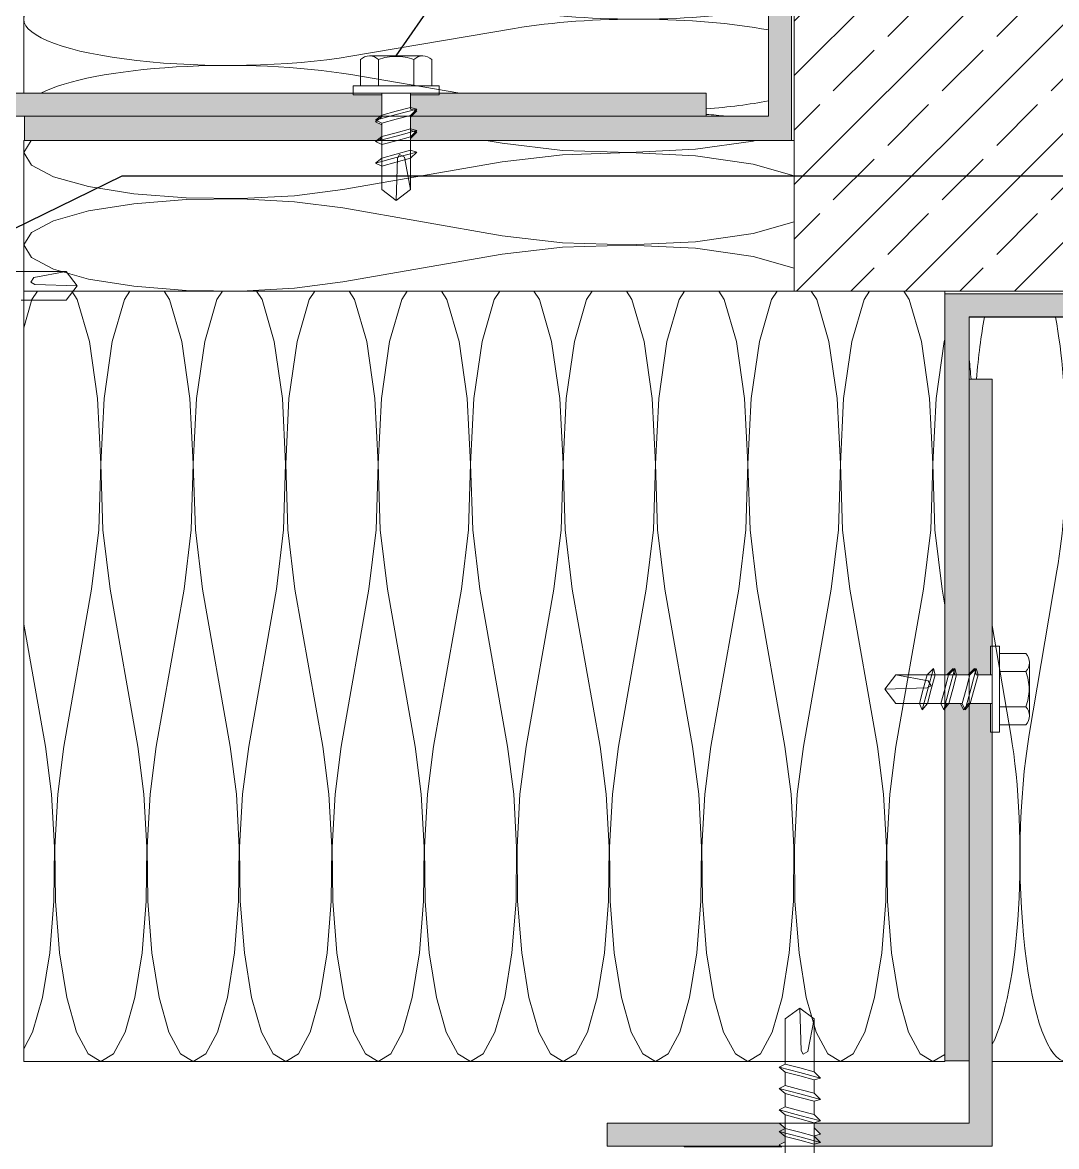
# Model space of a CAD drawing. Extents: x -106823 to -42801, y 48734 to 74234.
# Drawn here: x -50868 to -49526, y 60466 to 61925 of the extents above; entities that cross this region are included whole.
import ezdxf

# ---------------------------------------------------------------- set-up
doc = ezdxf.new("R2010")
doc.units = 0
doc.header["$MEASUREMENT"] = 0
for name, color, linetype, lineweight, true_color in [('2D Drafting - General_Pen_No__141', 7, 'Continuous', 0, 0xe8e8e8), ('2D Drafting - General_Pen_No__2', 7, 'Continuous', 15, 0x7f7f7f), ('2D Drafting - General_Pen_No__61', 7, 'Continuous', 20, 0x6a6a6a), ('2D Drafting - General_Pen_No__81', 7, 'Continuous', 20, 0x6a6a6a), ('Annotation - Label_Pen_No__5', 7, 'Continuous', 25, 0x40a5ff)]:
    doc.layers.add(name, color=color, linetype=linetype, lineweight=lineweight, true_color=true_color)
doc.dimstyles.new('GENERATED_STYLE__7', dxfattribs={"dimtxt": 0.18, "dimasz": 91.2, "dimexe": 0.18, "dimexo": 0.0625, "dimgap": 0.09, "dimtad": 0, "dimtih": 1, "dimtoh": 1, "dimdec": 4, "dimzin": 0, "dimdsep": 46, "dimcen": 0.09, "dimadec": 0, "dimazin": 0, "dimtfac": 1, "dimtdec": 4, "dimtmove": 0, "dimatfit": 3, "dimldrblk": 'ARROWHEAD_5', "dimfxl": 0, "dimtolj": 1, "dimtzin": 0, "dimarcsym": 0})

# ---------------------------------------------------------------- blocks, each defined once
blk = doc.blocks.new('*X2')
at = {"layer": '2D Drafting - General_Pen_No__61', "linetype": 'Continuous'}
for p, q in [((-50229.4, 63237.7), (-50441.8, 63201.7)), ((-50229.4, 63141.7), (-50441.8, 63177.7)), ((-50229.4, 63117.7), (-50441.8, 63081.7)), ((-50229.4, 63021.7), (-50441.8, 63057.7)), ((-50229.4, 62997.7), (-50441.8, 62961.7)), ((-50229.4, 62901.7), (-50441.8, 62937.7)), ((-50229.4, 62877.7), (-50441.8, 62841.7)), ((-50229.4, 62781.7), (-50441.8, 62817.7)), ((-50229.4, 62757.7), (-50441.8, 62721.7)), ((-50229.4, 62661.7), (-50441.8, 62697.7)), ((-50229.4, 62637.7), (-50441.8, 62601.7)), ((-50229.4, 62541.7), (-50441.8, 62577.7)), ((-50229.4, 62517.7), (-50441.8, 62481.7)), ((-50229.4, 62421.7), (-50441.8, 62457.7)), ((-50229.4, 62397.7), (-50441.8, 62361.7)), ((-50229.4, 62301.7), (-50441.8, 62337.7)), ((-50229.4, 62277.7), (-50441.8, 62241.7)), ((-50229.4, 62181.7), (-50441.8, 62217.7)), ((-50229.4, 62157.7), (-50441.8, 62121.7)), ((-50229.4, 62061.7), (-50441.8, 62097.7)), ((-50229.4, 62037.7), (-50441.8, 62001.7)), ((-50229.4, 61941.7), (-50441.8, 61977.7)), ((-50229.4, 61917.7), (-50441.8, 61881.7)), ((-50300.4, 61833.7), (-50441.8, 61857.7))]:
    blk.add_line(p, q, dxfattribs=at)
for centre, start_param, end_param in [((-50601, 63249.7), 3.225454, 5.35589), ((-50070.2, 63189.7), 1.983009, 2.214297), ((-50070.2, 63189.7), 0.695424, 1.158584), ((-50601, 63129.7), 0.927295, 3.141593), ((-50070.2, 63189.7), 4.068888, 5.587761), ((-50601, 63129.7), 3.141593, 5.35589), ((-50070.2, 63069.7), 0.695424, 2.214297), ((-50601, 63009.7), 0.927295, 3.141593), ((-50070.2, 63069.7), 4.068888, 5.587761), ((-50070.2, 62949.7), 0.695424, 2.214297), ((-50601, 63009.7), 3.141593, 5.35589), ((-50601, 62889.7), 0.927295, 3.141593), ((-50070.2, 62949.7), 4.068888, 5.587761), ((-50070.2, 62829.7), 0.695424, 2.214297), ((-50601, 62889.7), 3.141593, 5.35589), ((-50601, 62769.7), 0.927295, 3.141593), ((-50070.2, 62829.7), 4.068888, 5.587761), ((-50601, 62769.7), 3.141593, 5.35589), ((-50070.2, 62709.7), 0.695424, 2.214297), ((-50601, 62649.7), 0.927295, 3.141593), ((-50070.2, 62709.7), 4.068888, 5.587761), ((-50601, 62649.7), 3.141593, 5.35589), ((-50070.2, 62589.7), 0.695424, 2.214297), ((-50601, 62529.7), 0.927295, 3.141593), ((-50070.2, 62589.7), 5.567348, 5.587761), ((-50070.2, 62589.7), 4.068888, 5.408855), ((-50070.2, 62469.7), 0.874331, 2.214297), ((-50601, 62529.7), 3.141593, 5.35589), ((-50070.2, 62469.7), 0.695424, 0.715837), ((-50601, 62409.7), 0.927295, 3.141593), ((-50070.2, 62469.7), 5.567348, 5.587761), ((-50070.2, 62469.7), 4.068888, 5.408855), ((-50070.2, 62349.7), 0.874331, 2.214297), ((-50601, 62409.7), 3.141593, 5.35589), ((-50070.2, 62349.7), 0.695424, 0.715837), ((-50601, 62289.7), 0.927295, 3.141593), ((-50070.2, 62349.7), 5.567348, 5.587761), ((-50070.2, 62349.7), 4.068888, 5.408855), ((-50601, 62289.7), 3.141593, 5.35589), ((-50070.2, 62229.7), 0.874331, 2.214297), ((-50070.2, 62229.7), 0.695424, 0.715837), ((-50601, 62169.7), 0.927295, 3.141593), ((-50070.2, 62229.7), 4.068888, 5.408855), ((-50601, 62169.7), 3.141593, 5.35589), ((-50070.2, 62109.7), 0.874331, 2.214297), ((-50601, 62049.7), 0.927295, 3.141593), ((-50070.2, 62109.7), 4.068888, 5.408855), ((-50601, 62049.7), 3.141593, 5.35589), ((-50070.2, 61989.7), 0.874331, 2.214297), ((-50601, 61929.7), 0.927295, 3.141593), ((-50070.2, 61989.7), 4.068888, 5.408855), ((-50070.2, 61869.7), 0.874331, 2.214297), ((-50601, 61929.7), 3.141593, 5.35589), ((-50601, 61809.7), 0.927295, 2.729375), ((-50070.2, 61869.7), 5.056364, 5.408855), ((-50070.2, 61749.7), 1.121245, 1.226821)]:
    blk.add_ellipse(centre, major_axis=(265.4, 0), ratio=0.226067, start_param=start_param, end_param=end_param, dxfattribs=at)
blk = doc.blocks.new('Fill_1')
at = {"layer": '2D Drafting - General_Pen_No__2', "linetype": 'Continuous'}
for p, q in [((-50866.4, 63244.6), (-50866.4, 61863.7)), ((-49899.9, 63244.6), (-50866.4, 63244.6)), ((-49866.4, 63244.6), (-49899.9, 63244.6)), ((-49866.4, 62402.2), (-49866.4, 63244.6)), ((-49899.9, 62530.9), (-49899.9, 62572.2)), ((-49899.9, 62572.2), (-49869.9, 62572.2)), ((-49869.9, 62572.2), (-49869.9, 62205.2)), ((-49899.9, 62358.1), (-49899.9, 62530.9)), ((-49866.4, 62205.2), (-49866.4, 62402.2)), ((-49899.9, 62146.3), (-49899.9, 62358.1)), ((-49869.9, 62205.2), (-49866.4, 62205.2)), ((-49899.9, 61936.4), (-49899.9, 62146.3)), ((-49899.9, 61833.7), (-49899.9, 61936.4)), ((-50866.4, 61863.7), (-50866.4, 61833.7)), ((-50866.4, 61833.7), (-50836.4, 61833.7)), ((-50836.4, 61833.7), (-50755.7, 61833.7)), ((-50755.7, 61833.7), (-50306.7, 61833.7)), ((-50306.7, 61833.7), (-50254.4, 61833.7)), ((-50254.4, 61833.7), (-50210.7, 61833.7)), ((-50210.7, 61833.7), (-50112.5, 61833.7)), ((-50112.5, 61833.7), (-49980.7, 61833.7)), ((-49980.7, 61833.7), (-49980.7, 61803.7)), ((-49899.9, 61803.7), (-49899.9, 61833.7)), ((-49980.7, 61803.7), (-49899.9, 61803.7))]:
    blk.add_line(p, q, dxfattribs=at)
at = {"layer": '2D Drafting - General_Pen_No__61', "linetype": 'Continuous'}
blk.add_blockref('*X2', (0, 0), dxfattribs=at)
blk = doc.blocks.new('*X4')
at = {"layer": '2D Drafting - General_Pen_No__61', "linetype": 'Continuous'}
for p, q in [((-50857, 61772.2), (-50866.4, 61756.6)), ((-50245.4, 61768.6), (-50266.2, 61772.2)), ((-49994.5, 61760.8), (-49919.7, 61771.4)), ((-49919.7, 61771.4), (-49917, 61772.2)), ((-50866.4, 61756.6), (-50856.6, 61740.2)), ((-50245.4, 61768.6), (-50167.3, 61759.3)), ((-50167.3, 61759.3), (-50080.3, 61756.6)), ((-50080.3, 61756.6), (-49994.5, 61760.8)), ((-50245.4, 61744.6), (-50452.4, 61708.6)), ((-50167.3, 61753.8), (-50245.4, 61744.6)), ((-50080.3, 61756.5), (-50167.3, 61753.8)), ((-49994.5, 61752.3), (-50080.3, 61756.5)), ((-49919.7, 61741.7), (-49994.5, 61752.3)), ((-50856.6, 61740.2), (-50827.8, 61725)), ((-49866.4, 61726.5), (-49919.7, 61741.7)), ((-50827.8, 61725), (-50782.2, 61712.3)), ((-50782.2, 61712.3), (-50723.4, 61702.9)), ((-50723.4, 61702.9), (-50655.7, 61697.6)), ((-50584.4, 61696.8), (-50514.9, 61700.6)), ((-50514.9, 61700.6), (-50452.4, 61708.6)), ((-50723.4, 61690.2), (-50782.2, 61680.9)), ((-50655.7, 61695.5), (-50723.4, 61690.2)), ((-50655.7, 61697.6), (-50584.4, 61696.8)), ((-50584.4, 61696.3), (-50655.7, 61695.5)), ((-50514.9, 61692.6), (-50584.4, 61696.3)), ((-50452.4, 61684.6), (-50514.9, 61692.6)), ((-50245.4, 61648.6), (-50452.4, 61684.6)), ((-50782.2, 61680.9), (-50827.8, 61668.1)), ((-50827.8, 61668.1), (-50856.6, 61653)), ((-49919.7, 61651.4), (-49866.4, 61666.7)), ((-50856.6, 61653), (-50866.4, 61636.6)), ((-50245.4, 61648.6), (-50167.3, 61639.3)), ((-50080.3, 61636.6), (-49994.5, 61640.8)), ((-49994.5, 61640.8), (-49919.7, 61651.4)), ((-50866.4, 61636.6), (-50856.6, 61620.2)), ((-50167.3, 61633.8), (-50245.4, 61624.6)), ((-50167.3, 61639.3), (-50080.3, 61636.6)), ((-50080.3, 61636.5), (-50167.3, 61633.8)), ((-49994.5, 61632.3), (-50080.3, 61636.5)), ((-49919.7, 61621.7), (-49994.5, 61632.3)), ((-50856.6, 61620.2), (-50827.8, 61605)), ((-50245.4, 61624.6), (-50452.4, 61588.6)), ((-49866.4, 61606.5), (-49919.7, 61621.7)), ((-50827.8, 61605), (-50782.2, 61592.3)), ((-50782.2, 61592.3), (-50723.4, 61582.9)), ((-50723.4, 61582.9), (-50655.7, 61577.6)), ((-50514.9, 61580.6), (-50452.4, 61588.6)), ((-50655.7, 61577.6), (-50584.4, 61576.8)), ((-50584.4, 61576.8), (-50514.9, 61580.6))]:
    blk.add_line(p, q, dxfattribs=at)
blk = doc.blocks.new('Fill_2')
at = {"layer": '2D Drafting - General_Pen_No__2', "linetype": 'Continuous'}
for p, q in [((-49866.4, 61772.2), (-50866.4, 61772.2)), ((-50866.4, 61772.2), (-50866.4, 61576.6)), ((-49866.4, 61672.7), (-49866.4, 61772.2)), ((-49866.4, 61576.6), (-49866.4, 61672.7)), ((-50866.4, 61576.6), (-49866.4, 61576.6))]:
    blk.add_line(p, q, dxfattribs=at)
at = {"layer": '2D Drafting - General_Pen_No__61', "linetype": 'Continuous'}
blk.add_blockref('*X4', (0, 0), dxfattribs=at)
blk = doc.blocks.new('*X6')
at = {"layer": '2D Drafting - General_Pen_No__61', "linetype": 'Continuous'}
for p, q in [((-50848.6, 61576.6), (-50855.8, 61565.8)), ((-50797.1, 61565.8), (-50804.2, 61576.6)), ((-50728.6, 61576.6), (-50735.8, 61565.8)), ((-50677.1, 61565.8), (-50684.2, 61576.6)), ((-50608.6, 61576.6), (-50615.8, 61565.8)), ((-50557.1, 61565.8), (-50564.2, 61576.6)), ((-50488.6, 61576.6), (-50495.8, 61565.8)), ((-50437.1, 61565.8), (-50444.2, 61576.6)), ((-50368.6, 61576.6), (-50375.8, 61565.8)), ((-50317.1, 61565.8), (-50324.2, 61576.6)), ((-50248.6, 61576.6), (-50255.8, 61565.8)), ((-50197.1, 61565.8), (-50204.2, 61576.6)), ((-50128.6, 61576.6), (-50135.8, 61565.8)), ((-50077.1, 61565.8), (-50084.2, 61576.6)), ((-50008.6, 61576.6), (-50015.8, 61565.8)), ((-49957.1, 61565.8), (-49964.2, 61576.6)), ((-49888.6, 61576.6), (-49895.8, 61565.8)), ((-49837.1, 61565.8), (-49844.2, 61576.6)), ((-49768.6, 61576.6), (-49775.8, 61565.8)), ((-49717.1, 61565.8), (-49724.2, 61576.6)), ((-50855.8, 61565.8), (-50866.4, 61529)), ((-50781.3, 61511.2), (-50797.1, 61565.8)), ((-50735.8, 61565.8), (-50751.6, 61511.2)), ((-50661.3, 61511.2), (-50677.1, 61565.8)), ((-50615.8, 61565.8), (-50631.6, 61511.2)), ((-50541.3, 61511.2), (-50557.1, 61565.8)), ((-50495.8, 61565.8), (-50511.6, 61511.2)), ((-50421.3, 61511.2), (-50437.1, 61565.8)), ((-50375.8, 61565.8), (-50391.6, 61511.2)), ((-50301.3, 61511.2), (-50317.1, 61565.8)), ((-50255.8, 61565.8), (-50271.6, 61511.2)), ((-50181.3, 61511.2), (-50197.1, 61565.8)), ((-50135.8, 61565.8), (-50151.6, 61511.2)), ((-50061.3, 61511.2), (-50077.1, 61565.8)), ((-50015.8, 61565.8), (-50031.6, 61511.2)), ((-49941.3, 61511.2), (-49957.1, 61565.8)), ((-49895.8, 61565.8), (-49911.6, 61511.2)), ((-49821.3, 61511.2), (-49837.1, 61565.8)), ((-49775.8, 61565.8), (-49791.6, 61511.2)), ((-49701.3, 61511.2), (-49717.1, 61565.8)), ((-50770.7, 61437.3), (-50781.3, 61511.2)), ((-50751.6, 61511.2), (-50762.2, 61437.3)), ((-50650.7, 61437.3), (-50661.3, 61511.2)), ((-50631.6, 61511.2), (-50642.2, 61437.3)), ((-50530.7, 61437.3), (-50541.3, 61511.2)), ((-50511.6, 61511.2), (-50522.2, 61437.3)), ((-50410.7, 61437.3), (-50421.3, 61511.2)), ((-50391.6, 61511.2), (-50402.2, 61437.3)), ((-50290.7, 61437.3), (-50301.3, 61511.2)), ((-50271.6, 61511.2), (-50282.2, 61437.3)), ((-50170.7, 61437.3), (-50181.3, 61511.2)), ((-50151.6, 61511.2), (-50162.2, 61437.3)), ((-50050.7, 61437.3), (-50061.3, 61511.2)), ((-50031.6, 61511.2), (-50042.2, 61437.3)), ((-49930.7, 61437.3), (-49941.3, 61511.2)), ((-49911.6, 61511.2), (-49922.2, 61437.3)), ((-49810.7, 61437.3), (-49821.3, 61511.2)), ((-49791.6, 61511.2), (-49802.2, 61437.3)), ((-49690.7, 61437.3), (-49701.3, 61511.2)), ((-49671.6, 61511.2), (-49682.2, 61437.3)), ((-49670.8, 61513.8), (-49671.6, 61511.2)), ((-50766.5, 61352.6), (-50770.7, 61437.3)), ((-50762.2, 61437.3), (-50766.4, 61352.6)), ((-50646.5, 61352.6), (-50650.7, 61437.3)), ((-50642.2, 61437.3), (-50646.4, 61352.6)), ((-50526.5, 61352.6), (-50530.7, 61437.3)), ((-50522.2, 61437.3), (-50526.4, 61352.6)), ((-50406.5, 61352.6), (-50410.7, 61437.3)), ((-50402.2, 61437.3), (-50406.4, 61352.6)), ((-50286.5, 61352.6), (-50290.7, 61437.3)), ((-50282.2, 61437.3), (-50286.4, 61352.6)), ((-50166.5, 61352.6), (-50170.7, 61437.3)), ((-50162.2, 61437.3), (-50166.4, 61352.6)), ((-50046.5, 61352.6), (-50050.7, 61437.3)), ((-50042.2, 61437.3), (-50046.4, 61352.6)), ((-49926.5, 61352.6), (-49930.7, 61437.3)), ((-49922.2, 61437.3), (-49926.4, 61352.6)), ((-49806.5, 61352.6), (-49810.7, 61437.3)), ((-49802.2, 61437.3), (-49806.4, 61352.6)), ((-49686.5, 61352.6), (-49690.7, 61437.3)), ((-49682.2, 61437.3), (-49686.4, 61352.6)), ((-50769.1, 61266.8), (-50766.5, 61352.6)), ((-50766.4, 61352.6), (-50763.7, 61266.8)), ((-50649.1, 61266.8), (-50646.5, 61352.6)), ((-50646.4, 61352.6), (-50643.7, 61266.8)), ((-50529.1, 61266.8), (-50526.5, 61352.6)), ((-50526.4, 61352.6), (-50523.7, 61266.8)), ((-50409.1, 61266.8), (-50406.5, 61352.6)), ((-50406.4, 61352.6), (-50403.7, 61266.8)), ((-50289.1, 61266.8), (-50286.5, 61352.6)), ((-50286.4, 61352.6), (-50283.7, 61266.8)), ((-50169.1, 61266.8), (-50166.5, 61352.6)), ((-50166.4, 61352.6), (-50163.7, 61266.8)), ((-50049.1, 61266.8), (-50046.5, 61352.6)), ((-50046.4, 61352.6), (-50043.7, 61266.8)), ((-49929.1, 61266.8), (-49926.5, 61352.6)), ((-49926.4, 61352.6), (-49923.7, 61266.8)), ((-49809.1, 61266.8), (-49806.5, 61352.6)), ((-49806.4, 61352.6), (-49803.7, 61266.8)), ((-49689.1, 61266.8), (-49686.5, 61352.6)), ((-49686.4, 61352.6), (-49683.7, 61266.8)), ((-50778.4, 61189.7), (-50769.1, 61266.8)), ((-50763.7, 61266.8), (-50754.4, 61189.7)), ((-50658.4, 61189.7), (-50649.1, 61266.8)), ((-50643.7, 61266.8), (-50634.4, 61189.7)), ((-50538.4, 61189.7), (-50529.1, 61266.8)), ((-50523.7, 61266.8), (-50514.4, 61189.7)), ((-50418.4, 61189.7), (-50409.1, 61266.8)), ((-50403.7, 61266.8), (-50394.4, 61189.7)), ((-50298.4, 61189.7), (-50289.1, 61266.8)), ((-50283.7, 61266.8), (-50274.4, 61189.7)), ((-50178.4, 61189.7), (-50169.1, 61266.8)), ((-50163.7, 61266.8), (-50154.4, 61189.7)), ((-50058.4, 61189.7), (-50049.1, 61266.8)), ((-50043.7, 61266.8), (-50034.4, 61189.7)), ((-49938.4, 61189.7), (-49929.1, 61266.8)), ((-49923.7, 61266.8), (-49914.4, 61189.7)), ((-49818.4, 61189.7), (-49809.1, 61266.8)), ((-49803.7, 61266.8), (-49794.4, 61189.7)), ((-49698.4, 61189.7), (-49689.1, 61266.8)), ((-49683.7, 61266.8), (-49674.4, 61189.7)), ((-50778.4, 61189.7), (-50814.4, 60985.3)), ((-50754.4, 61189.7), (-50718.4, 60985.3)), ((-50658.4, 61189.7), (-50694.4, 60985.3)), ((-50634.4, 61189.7), (-50598.4, 60985.3)), ((-50538.4, 61189.7), (-50574.4, 60985.3)), ((-50514.4, 61189.7), (-50478.4, 60985.3)), ((-50418.4, 61189.7), (-50454.4, 60985.3)), ((-50394.4, 61189.7), (-50358.4, 60985.3)), ((-50298.4, 61189.7), (-50334.4, 60985.3)), ((-50274.4, 61189.7), (-50238.4, 60985.3)), ((-50178.4, 61189.7), (-50214.4, 60985.3)), ((-50154.4, 61189.7), (-50118.4, 60985.3)), ((-50058.4, 61189.7), (-50094.4, 60985.3)), ((-50034.4, 61189.7), (-49998.4, 60985.3)), ((-49938.4, 61189.7), (-49974.4, 60985.3)), ((-49914.4, 61189.7), (-49878.4, 60985.3)), ((-49818.4, 61189.7), (-49854.4, 60985.3)), ((-49794.4, 61189.7), (-49758.4, 60985.3)), ((-49698.4, 61189.7), (-49734.4, 60985.3)), ((-49674.4, 61189.7), (-49670.8, 61169.1)), ((-50866.4, 61144.2), (-50838.4, 60985.3)), ((-50830.4, 60923.6), (-50838.4, 60985.3)), ((-50814.4, 60985.3), (-50822.4, 60923.6)), ((-50710.4, 60923.6), (-50718.4, 60985.3)), ((-50694.4, 60985.3), (-50702.4, 60923.6)), ((-50590.4, 60923.6), (-50598.4, 60985.3)), ((-50574.4, 60985.3), (-50582.4, 60923.6)), ((-50470.4, 60923.6), (-50478.4, 60985.3)), ((-50454.4, 60985.3), (-50462.4, 60923.6)), ((-50350.4, 60923.6), (-50358.4, 60985.3)), ((-50334.4, 60985.3), (-50342.4, 60923.6)), ((-50230.4, 60923.6), (-50238.4, 60985.3)), ((-50214.4, 60985.3), (-50222.4, 60923.6)), ((-50110.4, 60923.6), (-50118.4, 60985.3)), ((-50094.4, 60985.3), (-50102.4, 60923.6)), ((-49990.4, 60923.6), (-49998.4, 60985.3)), ((-49974.4, 60985.3), (-49982.4, 60923.6)), ((-49870.4, 60923.6), (-49878.4, 60985.3)), ((-49854.4, 60985.3), (-49862.4, 60923.6)), ((-49750.4, 60923.6), (-49758.4, 60985.3)), ((-49734.4, 60985.3), (-49742.4, 60923.6)), ((-50826.7, 60855), (-50830.4, 60923.6)), ((-50822.4, 60923.6), (-50826.2, 60855)), ((-50706.7, 60855), (-50710.4, 60923.6)), ((-50702.4, 60923.6), (-50706.2, 60855)), ((-50586.7, 60855), (-50590.4, 60923.6)), ((-50582.4, 60923.6), (-50586.2, 60855)), ((-50466.7, 60855), (-50470.4, 60923.6)), ((-50462.4, 60923.6), (-50466.2, 60855)), ((-50346.7, 60855), (-50350.4, 60923.6)), ((-50342.4, 60923.6), (-50346.2, 60855)), ((-50226.7, 60855), (-50230.4, 60923.6)), ((-50222.4, 60923.6), (-50226.2, 60855)), ((-50106.7, 60855), (-50110.4, 60923.6)), ((-50102.4, 60923.6), (-50106.2, 60855)), ((-49986.7, 60855), (-49990.4, 60923.6)), ((-49982.4, 60923.6), (-49986.2, 60855)), ((-49866.7, 60855), (-49870.4, 60923.6)), ((-49862.4, 60923.6), (-49866.2, 60855)), ((-49746.7, 60855), (-49750.4, 60923.6)), ((-49742.4, 60923.6), (-49746.2, 60855)), ((-50827.5, 60784.6), (-50826.7, 60855)), ((-50826.2, 60855), (-50825.4, 60784.6)), ((-50707.5, 60784.6), (-50706.7, 60855)), ((-50706.2, 60855), (-50705.4, 60784.6)), ((-50587.5, 60784.6), (-50586.7, 60855)), ((-50586.2, 60855), (-50585.4, 60784.6)), ((-50467.5, 60784.6), (-50466.7, 60855)), ((-50466.2, 60855), (-50465.4, 60784.6)), ((-50347.5, 60784.6), (-50346.7, 60855)), ((-50346.2, 60855), (-50345.4, 60784.6)), ((-50227.5, 60784.6), (-50226.7, 60855)), ((-50226.2, 60855), (-50225.4, 60784.6)), ((-50107.5, 60784.6), (-50106.7, 60855)), ((-50106.2, 60855), (-50105.4, 60784.6)), ((-49987.5, 60784.6), (-49986.7, 60855)), ((-49986.2, 60855), (-49985.4, 60784.6)), ((-49867.5, 60784.6), (-49866.7, 60855)), ((-49866.2, 60855), (-49865.4, 60784.6)), ((-49747.5, 60784.6), (-49746.7, 60855)), ((-49746.2, 60855), (-49745.4, 60784.6)), ((-50832.8, 60717.8), (-50827.5, 60784.6)), ((-50825.4, 60784.6), (-50820.1, 60717.8)), ((-50712.8, 60717.8), (-50707.5, 60784.6)), ((-50705.4, 60784.6), (-50700.1, 60717.8)), ((-50592.8, 60717.8), (-50587.5, 60784.6)), ((-50585.4, 60784.6), (-50580.1, 60717.8)), ((-50472.8, 60717.8), (-50467.5, 60784.6)), ((-50465.4, 60784.6), (-50460.1, 60717.8)), ((-50352.8, 60717.8), (-50347.5, 60784.6)), ((-50345.4, 60784.6), (-50340.1, 60717.8)), ((-50232.8, 60717.8), (-50227.5, 60784.6)), ((-50225.4, 60784.6), (-50220.1, 60717.8)), ((-50112.8, 60717.8), (-50107.5, 60784.6)), ((-50105.4, 60784.6), (-50100.1, 60717.8)), ((-49992.8, 60717.8), (-49987.5, 60784.6)), ((-49985.4, 60784.6), (-49980.1, 60717.8)), ((-49872.8, 60717.8), (-49867.5, 60784.6)), ((-49865.4, 60784.6), (-49860.1, 60717.8)), ((-49752.8, 60717.8), (-49747.5, 60784.6)), ((-49745.4, 60784.6), (-49740.1, 60717.8)), ((-50842.1, 60659.7), (-50832.8, 60717.8)), ((-50820.1, 60717.8), (-50810.7, 60659.7)), ((-50722.1, 60659.7), (-50712.8, 60717.8)), ((-50700.1, 60717.8), (-50690.7, 60659.7)), ((-50602.1, 60659.7), (-50592.8, 60717.8)), ((-50580.1, 60717.8), (-50570.7, 60659.7)), ((-50482.1, 60659.7), (-50472.8, 60717.8)), ((-50460.1, 60717.8), (-50450.7, 60659.7)), ((-50362.1, 60659.7), (-50352.8, 60717.8)), ((-50340.1, 60717.8), (-50330.7, 60659.7)), ((-50242.1, 60659.7), (-50232.8, 60717.8)), ((-50220.1, 60717.8), (-50210.7, 60659.7)), ((-50122.1, 60659.7), (-50112.8, 60717.8)), ((-50100.1, 60717.8), (-50090.7, 60659.7)), ((-50002.1, 60659.7), (-49992.8, 60717.8)), ((-49980.1, 60717.8), (-49970.7, 60659.7)), ((-49882.1, 60659.7), (-49872.8, 60717.8)), ((-49860.1, 60717.8), (-49850.7, 60659.7)), ((-49762.1, 60659.7), (-49752.8, 60717.8)), ((-49740.1, 60717.8), (-49730.7, 60659.7)), ((-50854.9, 60614.7), (-50842.1, 60659.7)), ((-50810.7, 60659.7), (-50798, 60614.7)), ((-50734.9, 60614.7), (-50722.1, 60659.7)), ((-50690.7, 60659.7), (-50678, 60614.7)), ((-50614.9, 60614.7), (-50602.1, 60659.7)), ((-50570.7, 60659.7), (-50558, 60614.7)), ((-50494.9, 60614.7), (-50482.1, 60659.7)), ((-50450.7, 60659.7), (-50438, 60614.7)), ((-50374.9, 60614.7), (-50362.1, 60659.7)), ((-50330.7, 60659.7), (-50318, 60614.7)), ((-50254.9, 60614.7), (-50242.1, 60659.7)), ((-50210.7, 60659.7), (-50198, 60614.7)), ((-50134.9, 60614.7), (-50122.1, 60659.7)), ((-50090.7, 60659.7), (-50078, 60614.7)), ((-50014.9, 60614.7), (-50002.1, 60659.7)), ((-49970.7, 60659.7), (-49958, 60614.7)), ((-49894.9, 60614.7), (-49882.1, 60659.7)), ((-49850.7, 60659.7), (-49838, 60614.7)), ((-49774.9, 60614.7), (-49762.1, 60659.7)), ((-49730.7, 60659.7), (-49718, 60614.7)), ((-50866.4, 60593.1), (-50854.9, 60614.7)), ((-50798, 60614.7), (-50782.8, 60586.3)), ((-50750, 60586.3), (-50734.9, 60614.7)), ((-50678, 60614.7), (-50662.8, 60586.3)), ((-50630, 60586.3), (-50614.9, 60614.7)), ((-50558, 60614.7), (-50542.8, 60586.3)), ((-50510, 60586.3), (-50494.9, 60614.7)), ((-50438, 60614.7), (-50422.8, 60586.3)), ((-50390, 60586.3), (-50374.9, 60614.7)), ((-50318, 60614.7), (-50302.8, 60586.3)), ((-50270, 60586.3), (-50254.9, 60614.7)), ((-50198, 60614.7), (-50182.8, 60586.3)), ((-50150, 60586.3), (-50134.9, 60614.7)), ((-50078, 60614.7), (-50062.8, 60586.3)), ((-50030, 60586.3), (-50014.9, 60614.7)), ((-49958, 60614.7), (-49942.8, 60586.3)), ((-49910, 60586.3), (-49894.9, 60614.7)), ((-49838, 60614.7), (-49822.8, 60586.3)), ((-49790, 60586.3), (-49774.9, 60614.7)), ((-49718, 60614.7), (-49702.8, 60586.3)), ((-50782.8, 60586.3), (-50766.4, 60576.6)), ((-50766.4, 60576.6), (-50750, 60586.3)), ((-50662.8, 60586.3), (-50646.4, 60576.6)), ((-50646.4, 60576.6), (-50630, 60586.3)), ((-50542.8, 60586.3), (-50526.4, 60576.6)), ((-50526.4, 60576.6), (-50510, 60586.3)), ((-50422.8, 60586.3), (-50406.4, 60576.6)), ((-50406.4, 60576.6), (-50390, 60586.3)), ((-50302.8, 60586.3), (-50286.4, 60576.6)), ((-50286.4, 60576.6), (-50270, 60586.3)), ((-50182.8, 60586.3), (-50166.4, 60576.6)), ((-50166.4, 60576.6), (-50150, 60586.3)), ((-50062.8, 60586.3), (-50046.4, 60576.6)), ((-50046.4, 60576.6), (-50030, 60586.3)), ((-49942.8, 60586.3), (-49926.4, 60576.6)), ((-49926.4, 60576.6), (-49910, 60586.3)), ((-49822.8, 60586.3), (-49806.4, 60576.6)), ((-49806.4, 60576.6), (-49790, 60586.3)), ((-49702.8, 60586.3), (-49686.4, 60576.6)), ((-49686.4, 60576.6), (-49670.8, 60585.8))]:
    blk.add_line(p, q, dxfattribs=at)
blk = doc.blocks.new('Fill_3')
at = {"layer": '2D Drafting - General_Pen_No__2', "linetype": 'Continuous'}
for p, q in [((-50866.4, 60576.6), (-50866.4, 61576.6)), ((-50866.4, 61576.6), (-49770.3, 61576.6)), ((-49770.3, 61576.6), (-49670.8, 61576.6)), ((-49670.8, 61576.6), (-49670.8, 60576.6)), ((-49670.8, 60576.6), (-50866.4, 60576.6))]:
    blk.add_line(p, q, dxfattribs=at)
at = {"layer": '2D Drafting - General_Pen_No__61', "linetype": 'Continuous'}
blk.add_blockref('*X6', (0, 0), dxfattribs=at)
blk = doc.blocks.new('*X8')
at = {"layer": '2D Drafting - General_Pen_No__61', "linetype": 'Continuous'}
for p, q in [((-49525.3, 61213.6), (-49561.3, 61001.2)), ((-49501.3, 61213.6), (-49465.3, 61001.2)), ((-49405.3, 61213.6), (-49441.3, 61001.2)), ((-49381.3, 61213.6), (-49345.3, 61001.2)), ((-49285.3, 61213.6), (-49321.3, 61001.2)), ((-49261.3, 61213.6), (-49225.3, 61001.2)), ((-49165.3, 61213.6), (-49201.3, 61001.2)), ((-49141.3, 61213.6), (-49105.3, 61001.2)), ((-49045.3, 61213.6), (-49081.3, 61001.2)), ((-49021.3, 61213.6), (-48985.3, 61001.2)), ((-48925.3, 61213.6), (-48961.3, 61001.2)), ((-48901.3, 61213.6), (-48865.3, 61001.2)), ((-48805.3, 61213.6), (-48841.3, 61001.2)), ((-48781.3, 61213.6), (-48745.3, 61001.2)), ((-48685.3, 61213.6), (-48721.3, 61001.2)), ((-48661.3, 61213.6), (-48625.3, 61001.2)), ((-48565.3, 61213.6), (-48601.3, 61001.2)), ((-48541.3, 61213.6), (-48505.3, 61001.2)), ((-48445.3, 61213.6), (-48481.3, 61001.2)), ((-48421.3, 61213.6), (-48385.3, 61001.2)), ((-48325.3, 61213.6), (-48361.3, 61001.2)), ((-48301.3, 61213.6), (-48265.3, 61001.2)), ((-48205.3, 61213.6), (-48241.3, 61001.2)), ((-49609.3, 61142.6), (-49585.3, 61001.2))]:
    blk.add_line(p, q, dxfattribs=at)
for centre, start_param, end_param in [((-49213.3, 61372.8), 2.425755, 2.446168), ((-49093.3, 61372.8), 3.837017, 3.85743), ((-49093.3, 61372.8), 2.425755, 2.446168), ((-48973.3, 61372.8), 3.837017, 3.85743), ((-48973.3, 61372.8), 2.425755, 2.446168), ((-48853.3, 61372.8), 3.837017, 3.85743), ((-48853.3, 61372.8), 0.927295, 2.446168), ((-48733.3, 61372.8), 3.837017, 5.35589), ((-48733.3, 61372.8), 0.927295, 2.446168), ((-48613.3, 61372.8), 3.837017, 5.35589), ((-48613.3, 61372.8), 0.927295, 2.446168), ((-48493.3, 61372.8), 3.837017, 5.35589), ((-48493.3, 61372.8), 0.927295, 2.446168), ((-48373.3, 61372.8), 3.837017, 5.35589), ((-48373.3, 61372.8), 0.927295, 2.446168), ((-48253.3, 61372.8), 3.837017, 5.35589), ((-48253.3, 61372.8), 1.983009, 2.446168), ((-49573.3, 61372.8), 4.015923, 4.368414), ((-49573.3, 61372.8), 0.927295, 2.267262), ((-49453.3, 61372.8), 4.015923, 5.35589), ((-49453.3, 61372.8), 0.927295, 2.267262), ((-49333.3, 61372.8), 4.015923, 5.35589), ((-49333.3, 61372.8), 0.927295, 2.267262), ((-49213.3, 61372.8), 4.015923, 5.35589), ((-49213.3, 61372.8), 0.927295, 2.267262), ((-49093.3, 61372.8), 4.015923, 5.35589), ((-49093.3, 61372.8), 0.927295, 2.267262), ((-48973.3, 61372.8), 4.015923, 5.35589), ((-48973.3, 61372.8), 0.927295, 2.267262), ((-48853.3, 61372.8), 4.015923, 5.35589), ((-49693.3, 61372.8), 1.914771, 2.020347), ((-48253.3, 61372.8), 0.927295, 1.158584), ((-49633.3, 60842), 0.412218, 2.214297), ((-49513.3, 60842), 4.068888, 6.283185), ((-49513.3, 60842), 0, 2.214297), ((-49393.3, 60842), 4.068888, 6.283185), ((-49393.3, 60842), 0, 2.214297), ((-49273.3, 60842), 4.068888, 6.283185), ((-49273.3, 60842), 0, 2.214297), ((-49153.3, 60842), 4.068888, 6.283185), ((-49153.3, 60842), 0, 2.214297), ((-49033.3, 60842), 4.068888, 6.283185), ((-49033.3, 60842), 0, 2.214297), ((-48913.3, 60842), 4.068888, 6.283185), ((-48913.3, 60842), 0, 2.214297), ((-48793.3, 60842), 4.068888, 6.283185), ((-48793.3, 60842), 0, 2.214297), ((-48673.3, 60842), 4.068888, 6.283185), ((-48673.3, 60842), 0, 2.214297), ((-48553.3, 60842), 4.068888, 6.283185), ((-48553.3, 60842), 0, 2.214297), ((-48433.3, 60842), 4.068888, 6.283185), ((-48433.3, 60842), 0, 2.214297), ((-48313.3, 60842), 4.068888, 6.283185), ((-48313.3, 60842), 0, 2.214297), ((-48193.3, 60842), 4.068888, 6.199324)]:
    blk.add_ellipse(centre, major_axis=(0, -265.4), ratio=0.226067, start_param=start_param, end_param=end_param, dxfattribs=at)
blk = doc.blocks.new('Fill_4')
at = {"layer": '2D Drafting - General_Pen_No__2', "linetype": 'Continuous'}
for p, q in [((-48840.8, 61576.6), (-49237.8, 61576.6)), ((-49237.8, 61576.6), (-49237.8, 61573.1)), ((-49237.8, 61573.1), (-48870.8, 61573.1)), ((-48870.8, 61573.1), (-48870.8, 61543.1)), ((-48198.4, 61576.6), (-48840.8, 61576.6)), ((-48198.4, 61543.1), (-48198.4, 61576.6)), ((-49609.3, 61543.1), (-49639.3, 61543.1)), ((-49639.3, 61543.1), (-49639.3, 61462.3)), ((-49488, 61543.1), (-49609.3, 61543.1)), ((-49296.7, 61543.1), (-49488, 61543.1)), ((-49184.9, 61543.1), (-49296.7, 61543.1)), ((-48930, 61543.1), (-49184.9, 61543.1)), ((-48870.8, 61543.1), (-48930, 61543.1)), ((-48198.4, 60576.6), (-48198.4, 61543.1)), ((-49639.3, 61462.3), (-49609.3, 61462.3)), ((-49609.3, 61462.3), (-49609.3, 61364.9)), ((-49609.3, 61364.9), (-49609.3, 61232.3)), ((-49609.3, 61232.3), (-49609.3, 61188.6)), ((-49609.3, 61188.6), (-49609.3, 61141.9)), ((-49609.3, 61141.9), (-49609.3, 60687.3)), ((-49609.3, 60687.3), (-49609.3, 60606.6)), ((-49609.3, 60606.6), (-49609.3, 60576.6)), ((-49609.3, 60576.6), (-49579.3, 60576.6)), ((-49579.3, 60576.6), (-48198.4, 60576.6))]:
    blk.add_line(p, q, dxfattribs=at)
at = {"layer": '2D Drafting - General_Pen_No__61', "linetype": 'Continuous'}
blk.add_blockref('*X8', (0, 0), dxfattribs=at)
blk = doc.blocks.new('*X26')
at = {"layer": '2D Drafting - General_Pen_No__61', "linetype": 'Continuous'}
blk.add_line((-49924.1, 60465.8), (-49927.7, 60466.6), dxfattribs=at)
blk = doc.blocks.new('Fill_13')
at = {"layer": '2D Drafting - General_Pen_No__2', "linetype": 'Continuous'}
for p, q in [((-50009.3, 60466.6), (-50009.3, 60465.8)), ((-49883.6, 60466.6), (-50009.3, 60466.6)), ((-50009.3, 60465.8), (-49882.6, 60465.8)), ((-49882.6, 60465.8), (-49883.6, 60466.6))]:
    blk.add_line(p, q, dxfattribs=at)
at = {"layer": '2D Drafting - General_Pen_No__61', "linetype": 'Continuous'}
blk.add_blockref('*X26', (0, 0), dxfattribs=at)
blk = doc.blocks.new('ARROWHEAD_5')
at = {"color": 0, "linetype": 'Continuous', "lineweight": 0}
blk.add_line((0, 0), (-1, 0), dxfattribs=at)
blk.add_solid([(-1, 0.2679), (0, 0), (-1, -0.2679), (-1, 0.2679)], dxfattribs=at)

msp = doc.modelspace()

# ---------------------------------------------------------------- hatches: boundary and pattern name
at = {"layer": '2D Drafting - General_Pen_No__141', "linetype": 'Continuous'}
for points in [[(-50364.44, 61772.19), (-49880.69, 61772.19), (-49869.93, 61772.19), (-49869.93, 62135.52), (-49899.93, 62135.52), (-49899.93, 62116.27), (-49899.93, 61803.7), (-50363.35, 61803.7), (-50364.44, 61802.61), (-50364.44, 61785.16), (-50356.24, 61782.97), (-50364.44, 61774.77)], [(-50946.42, 61803.7), (-50946.42, 61602.34), (-50952.76, 61602.34), (-50960.96, 61610.54), (-50963.16, 61602.34), (-50976.42, 61602.34), (-50976.42, 61833.7), (-50439, 61833.7), (-50439, 61831.54), (-50401.72, 61831.54), (-50401.72, 61803.7)], [(-49980.69, 61833.7), (-49980.69, 61803.7), (-50363.35, 61803.7), (-50356.24, 61810.81), (-50364.44, 61813.01), (-50364.44, 61831.54), (-50327.16, 61831.54), (-50327.16, 61833.7)], [(-50405.43, 61772.19), (-50865.7, 61772.19), (-50865.7, 61803.7), (-50401.72, 61803.7), (-50401.72, 61803.02), (-50409.92, 61796.42), (-50401.72, 61792.62), (-50401.72, 61775.17)], [(-49670.8, 61078.55), (-49670.8, 61562.3), (-49670.8, 61573.06), (-49307.48, 61573.06), (-49307.48, 61543.06), (-49326.72, 61543.06), (-49639.29, 61543.06), (-49639.29, 61079.64), (-49640.38, 61078.55), (-49657.83, 61078.55), (-49660.02, 61086.75), (-49668.22, 61078.55)], [(-49609.29, 61462.3), (-49639.29, 61462.3), (-49639.29, 61079.64), (-49632.18, 61086.75), (-49629.99, 61078.55), (-49611.45, 61078.55), (-49611.45, 61115.83), (-49609.29, 61115.83)], [(-49639.29, 60496.57), (-49840.65, 60496.57), (-49840.65, 60490.23), (-49832.45, 60482.03), (-49840.65, 60479.83), (-49840.65, 60466.57), (-49609.29, 60466.57), (-49609.29, 61003.99), (-49611.45, 61003.99), (-49611.45, 61041.27), (-49639.29, 61041.27)], [(-49670.8, 61037.56), (-49670.8, 60577.29), (-49639.29, 60577.29), (-49639.29, 61041.27), (-49639.97, 61041.27), (-49646.57, 61033.07), (-49650.37, 61041.27), (-49667.82, 61041.27)], [(-49885.79, 60496.57), (-50109.29, 60496.57), (-50109.29, 60466.57), (-49883.64, 60466.57), (-49886.13, 60468.57), (-49877.93, 60472.38), (-49877.93, 60489.82), (-49886.13, 60496.42)]]:
    msp.add_hatch(color=256, dxfattribs=at).paths.add_polyline_path(points, flags=0)
at = {"layer": '2D Drafting - General_Pen_No__81', "linetype": 'Continuous'}
h = msp.add_hatch(dxfattribs=at)
h.set_pattern_fill('Solid___Dashed', color=256, style=0, pattern_type=2)
h.set_pattern_definition([(45, (0, 0), (-70.71068, 70.71068), []), (45, (-35.36, 35.36), (-70.71068, 70.71068), [75, -25])])
h.paths.add_polyline_path([(-49375.49, 63244.64), (-49866.42, 63244.64), (-49866.42, 62433.81), (-49866.42, 62335.19), (-49866.42, 62165.52), (-49866.42, 62080.84), (-49866.42, 61868.3), (-49866.42, 61772.19), (-49866.42, 61672.7), (-49866.42, 61576.57), (-49825.61, 61576.57), (-49821.4, 61576.57), (-49796.42, 61576.57), (-49753.61, 61576.57), (-49720.92, 61576.57), (-49574.69, 61576.57), (-49537.41, 61576.57), (-49367.07, 61576.57), (-48198.36, 61576.57), (-48198.36, 62112.35), (-49330.64, 62112.35), (-49330.64, 62565.32), (-49330.64, 63244.64)], flags=0)

# ---------------------------------------------------------------- linework, layer by layer
at = {"layer": '2D Drafting - General_Pen_No__2', "linetype": 'Continuous'}
for p, q in [((-49866.42, 63244.64), (-49866.42, 61846.34)), ((-50429.29, 61877.19), (-50429.29, 61843.02)), ((-50348.52, 61882.08), (-50417.64, 61882.08)), ((-50405.99, 61877.19), (-50405.99, 61843.02)), ((-50360.17, 61877.19), (-50360.17, 61843.02)), ((-50336.87, 61877.19), (-50336.87, 61843.02)), ((-50976.42, 61833.7), (-49980.69, 61833.7)), ((-50383.08, 61843.02), (-50439, 61843.02)), ((-50439, 61843.02), (-50439, 61833.7)), ((-50439, 61833.7), (-50383.08, 61833.7)), ((-50401.72, 61833.7), (-50401.72, 61805.18)), ((-50383.08, 61843.02), (-50327.16, 61843.02)), ((-50327.16, 61833.7), (-50383.08, 61833.7)), ((-50364.44, 61833.7), (-50364.44, 61815.17)), ((-50327.16, 61843.02), (-50327.16, 61833.7)), ((-49980.69, 61833.7), (-49980.69, 61803.7)), ((-50364.44, 61815.17), (-50383.08, 61810.17)), ((-50364.44, 61815.17), (-50356.24, 61812.97)), ((-50946.42, 61803.7), (-49980.69, 61803.7)), ((-50865.7, 61803.7), (-50865.7, 61772.19)), ((-50865.7, 61803.7), (-49899.93, 61803.7)), ((-50865.7, 61772.19), (-50865.7, 61802.19)), ((-50409.92, 61798.59), (-50383.08, 61805.78)), ((-50409.92, 61798.59), (-50401.72, 61805.18)), ((-50401.72, 61805.18), (-50383.08, 61810.17)), ((-50356.24, 61812.97), (-50383.08, 61805.78)), ((-50364.44, 61804.77), (-50383.08, 61799.78)), ((-50356.24, 61812.97), (-50364.44, 61804.77)), ((-50364.44, 61804.77), (-50364.44, 61787.33)), ((-50401.72, 61794.78), (-50409.92, 61798.59)), ((-50401.72, 61794.78), (-50383.08, 61799.78)), ((-50401.72, 61794.78), (-50401.72, 61777.34)), ((-50364.44, 61787.33), (-50383.08, 61782.33)), ((-50364.44, 61787.33), (-50383.08, 61782.33)), ((-50364.44, 61787.33), (-50356.24, 61785.13)), ((-50364.44, 61787.33), (-50356.24, 61785.13)), ((-50364.44, 61749.09), (-50364.44, 61787.33)), ((-49869.93, 61772.19), (-50865.7, 61772.19)), ((-50409.92, 61770.75), (-50383.08, 61777.94)), ((-50409.92, 61770.75), (-50383.08, 61777.94)), ((-50409.92, 61770.75), (-50401.72, 61777.34)), ((-50409.92, 61770.75), (-50401.72, 61777.34)), ((-50401.72, 61777.34), (-50383.08, 61782.33)), ((-50401.72, 61777.34), (-50383.08, 61782.33)), ((-50401.72, 61739.1), (-50401.72, 61777.34)), ((-50401.72, 61766.94), (-50383.08, 61771.93)), ((-50401.72, 61766.94), (-50383.08, 61771.93)), ((-50356.24, 61785.13), (-50383.08, 61777.94)), ((-50356.24, 61785.13), (-50383.08, 61777.94)), ((-50364.44, 61776.93), (-50383.08, 61771.93)), ((-50364.44, 61776.93), (-50383.08, 61771.93)), ((-50356.24, 61785.13), (-50364.44, 61776.93)), ((-50356.24, 61785.13), (-50364.44, 61776.93)), ((-50364.44, 61776.93), (-50364.44, 61759.48)), ((-50364.44, 61776.93), (-50364.44, 61708.42)), ((-50401.72, 61766.94), (-50409.92, 61770.75)), ((-50401.72, 61766.94), (-50409.92, 61770.75)), ((-50401.72, 61766.94), (-50401.72, 61749.5)), ((-50401.72, 61766.94), (-50401.72, 61708.42)), ((-50364.44, 61759.48), (-50383.08, 61754.49)), ((-50356.24, 61757.29), (-50383.08, 61750.1)), ((-50364.44, 61759.48), (-50356.24, 61757.29)), ((-50356.24, 61757.29), (-50364.44, 61749.09)), ((-50409.92, 61742.9), (-50383.08, 61750.1)), ((-50409.92, 61742.9), (-50401.72, 61749.5)), ((-50401.72, 61739.1), (-50409.92, 61742.9)), ((-50401.72, 61749.5), (-50383.08, 61754.49)), ((-50401.72, 61739.1), (-50383.08, 61744.09)), ((-50381.35, 61749.39), (-50383.08, 61694.44)), ((-50364.44, 61749.09), (-50383.08, 61744.09)), ((-50378.65, 61754.25), (-50381.35, 61749.39)), ((-50372.45, 61750.47), (-50378.65, 61754.25)), ((-50364.44, 61708.42), (-50372.45, 61750.47)), ((-50401.72, 61708.42), (-50383.08, 61694.44)), ((-50364.44, 61708.42), (-50383.08, 61694.44)), ((-50879.78, 61602.34), (-50811.27, 61602.34)), ((-50811.27, 61602.34), (-50853.32, 61594.33)), ((-50811.27, 61602.34), (-50797.29, 61583.7)), ((-50853.32, 61594.33), (-50857.1, 61588.13)), ((-50857.1, 61588.13), (-50852.24, 61585.43)), ((-50852.24, 61585.43), (-50797.29, 61583.7)), ((-50811.27, 61565.06), (-50797.29, 61583.7)), ((-49670.8, 61573.06), (-49670.8, 60577.29)), ((-50869.79, 61565.06), (-50811.27, 61565.06)), ((-49639.29, 60577.29), (-49639.29, 61543.06)), ((-49609.29, 61462.3), (-49639.29, 61462.3)), ((-49639.29, 60496.57), (-49639.29, 61462.3)), ((-49609.29, 60466.57), (-49609.29, 61462.3)), ((-49599.97, 61115.83), (-49609.29, 61115.83)), ((-49609.29, 61115.83), (-49609.29, 61059.91)), ((-49599.97, 61059.91), (-49599.97, 61115.83)), ((-49565.8, 61106.12), (-49599.97, 61106.12)), ((-49685.7, 61086.75), (-49693.9, 61078.55)), ((-49685.7, 61086.75), (-49692.89, 61059.91)), ((-49683.51, 61078.55), (-49685.7, 61086.75)), ((-49657.86, 61086.75), (-49666.06, 61078.55)), ((-49657.86, 61086.75), (-49666.06, 61078.55)), ((-49657.86, 61086.75), (-49665.05, 61059.91)), ((-49657.86, 61086.75), (-49665.05, 61059.91)), ((-49655.66, 61078.55), (-49657.86, 61086.75)), ((-49655.66, 61078.55), (-49657.86, 61086.75)), ((-49630.02, 61086.75), (-49638.22, 61078.55)), ((-49630.02, 61086.75), (-49637.21, 61059.91)), ((-49627.82, 61078.55), (-49630.02, 61086.75)), ((-49560.91, 61094.47), (-49560.91, 61025.35)), ((-49734.57, 61078.55), (-49748.55, 61059.91)), ((-49734.57, 61078.55), (-49692.52, 61070.54)), ((-49666.06, 61078.55), (-49734.57, 61078.55)), ((-49693.9, 61078.55), (-49698.9, 61059.91)), ((-49693.9, 61078.55), (-49655.66, 61078.55)), ((-49683.51, 61078.55), (-49688.5, 61059.91)), ((-49666.06, 61078.55), (-49683.51, 61078.55)), ((-49666.06, 61078.55), (-49671.06, 61059.91)), ((-49666.06, 61078.55), (-49671.06, 61059.91)), ((-49655.66, 61078.55), (-49660.66, 61059.91)), ((-49655.66, 61078.55), (-49660.66, 61059.91)), ((-49638.22, 61078.55), (-49655.66, 61078.55)), ((-49638.22, 61078.55), (-49643.22, 61059.91)), ((-49627.82, 61078.55), (-49632.82, 61059.91)), ((-49609.29, 61078.55), (-49627.82, 61078.55)), ((-49565.8, 61082.82), (-49599.97, 61082.82)), ((-49693.6, 61061.64), (-49748.55, 61059.91)), ((-49734.57, 61041.27), (-49748.55, 61059.91)), ((-49703.89, 61041.27), (-49698.9, 61059.91)), ((-49700.09, 61033.07), (-49692.89, 61059.91)), ((-49688.74, 61064.34), (-49693.6, 61061.64)), ((-49693.5, 61041.27), (-49688.5, 61059.91)), ((-49692.52, 61070.54), (-49688.74, 61064.34)), ((-49676.05, 61041.27), (-49671.06, 61059.91)), ((-49676.05, 61041.27), (-49671.06, 61059.91)), ((-49672.25, 61033.07), (-49665.05, 61059.91)), ((-49672.25, 61033.07), (-49665.05, 61059.91)), ((-49665.65, 61041.27), (-49660.66, 61059.91)), ((-49665.65, 61041.27), (-49660.66, 61059.91)), ((-49648.21, 61041.27), (-49643.22, 61059.91)), ((-49644.4, 61033.07), (-49637.21, 61059.91)), ((-49637.81, 61041.27), (-49632.82, 61059.91)), ((-49609.29, 61003.99), (-49609.29, 61059.91)), ((-49599.97, 61059.91), (-49599.97, 61003.99)), ((-49676.05, 61041.27), (-49734.57, 61041.27)), ((-49703.89, 61041.27), (-49665.65, 61041.27)), ((-49703.89, 61041.27), (-49700.09, 61033.07)), ((-49700.09, 61033.07), (-49693.5, 61041.27)), ((-49676.05, 61041.27), (-49693.5, 61041.27)), ((-49676.05, 61041.27), (-49672.25, 61033.07)), ((-49676.05, 61041.27), (-49672.25, 61033.07)), ((-49672.25, 61033.07), (-49665.65, 61041.27)), ((-49672.25, 61033.07), (-49665.65, 61041.27)), ((-49648.21, 61041.27), (-49665.65, 61041.27)), ((-49648.21, 61041.27), (-49644.4, 61033.07)), ((-49644.4, 61033.07), (-49637.81, 61041.27)), ((-49609.29, 61041.27), (-49637.81, 61041.27)), ((-49565.8, 61037), (-49599.97, 61037)), ((-49565.8, 61013.7), (-49599.97, 61013.7)), ((-49599.97, 61003.99), (-49609.29, 61003.99)), ((-49877.93, 60631.72), (-49859.29, 60645.7)), ((-49840.65, 60631.72), (-49859.29, 60645.7)), ((-49857.56, 60590.75), (-49859.29, 60645.7)), ((-49877.93, 60573.2), (-49877.93, 60631.72)), ((-49840.65, 60631.72), (-49848.66, 60589.67)), ((-49840.65, 60563.21), (-49840.65, 60631.72)), ((-49854.86, 60585.89), (-49857.56, 60590.75)), ((-49848.66, 60589.67), (-49854.86, 60585.89)), ((-49639.29, 60577.29), (-49670.8, 60577.29)), ((-49670.8, 60577.29), (-49640.8, 60577.29)), ((-49877.93, 60573.2), (-49886.13, 60569.4)), ((-49886.13, 60569.4), (-49877.93, 60562.8)), ((-49886.13, 60569.4), (-49859.29, 60562.2)), ((-49877.93, 60573.2), (-49859.29, 60568.21)), ((-49877.93, 60562.8), (-49859.29, 60557.81)), ((-49877.93, 60545.36), (-49877.93, 60562.8)), ((-49840.65, 60563.21), (-49859.29, 60568.21)), ((-49832.45, 60555.01), (-49859.29, 60562.2)), ((-49832.45, 60555.01), (-49840.65, 60563.21)), ((-49877.93, 60545.36), (-49886.13, 60541.55)), ((-49877.93, 60545.36), (-49859.29, 60540.37)), ((-49840.65, 60552.82), (-49859.29, 60557.81)), ((-49840.65, 60552.82), (-49832.45, 60555.01)), ((-49840.65, 60535.37), (-49840.65, 60552.82)), ((-49886.13, 60541.55), (-49877.93, 60534.96)), ((-49886.13, 60541.55), (-49859.29, 60534.36)), ((-49877.93, 60534.96), (-49859.29, 60529.97)), ((-49877.93, 60517.52), (-49877.93, 60534.96)), ((-49840.65, 60535.37), (-49859.29, 60540.37)), ((-49832.45, 60527.17), (-49859.29, 60534.36)), ((-49832.45, 60527.17), (-49840.65, 60535.37)), ((-49877.93, 60517.52), (-49886.13, 60513.71)), ((-49877.93, 60517.52), (-49859.29, 60512.52)), ((-49840.65, 60524.97), (-49859.29, 60529.97)), ((-49840.65, 60524.97), (-49832.45, 60527.17)), ((-49840.65, 60507.53), (-49840.65, 60524.97)), ((-49886.13, 60513.71), (-49877.93, 60507.12)), ((-49886.13, 60513.71), (-49859.29, 60506.52)), ((-49877.93, 60507.12), (-49859.29, 60502.13)), ((-49877.93, 60489.68), (-49877.93, 60507.12)), ((-49840.65, 60507.53), (-49859.29, 60512.52)), ((-49832.45, 60499.33), (-49859.29, 60506.52)), ((-49840.65, 60497.13), (-49859.29, 60502.13)), ((-49832.45, 60499.33), (-49840.65, 60507.53)), ((-50109.29, 60496.57), (-49639.29, 60496.57)), ((-50109.29, 60496.57), (-50109.29, 60466.57)), ((-49877.93, 60489.68), (-49886.13, 60485.87)), ((-49877.93, 60489.68), (-49859.29, 60484.68)), ((-49840.65, 60497.13), (-49832.45, 60499.33)), ((-49840.65, 60479.69), (-49840.65, 60497.13)), ((-49886.13, 60485.87), (-49877.93, 60479.28)), ((-49886.13, 60485.87), (-49859.29, 60478.68)), ((-49877.93, 60450.76), (-49877.93, 60479.28)), ((-49877.93, 60479.28), (-49859.29, 60474.29)), ((-49840.65, 60479.69), (-49859.29, 60484.68)), ((-49832.45, 60471.49), (-49859.29, 60478.68)), ((-49840.65, 60469.29), (-49859.29, 60474.29)), ((-49832.45, 60471.49), (-49840.65, 60479.69)), ((-50109.29, 60466.57), (-49609.29, 60466.57)), ((-49840.65, 60469.29), (-49832.45, 60471.49)), ((-49840.65, 60450.76), (-49840.65, 60469.29))]:
    msp.add_line(p, q, dxfattribs=at)
at = {"layer": '2D Drafting - General_Pen_No__2', "linetype": 'Continuous', "flags": 128}
for points in [[(-49375.49, 63244.64), (-49866.42, 63244.64), (-49866.42, 62433.81), (-49866.42, 62335.19), (-49866.42, 62165.52), (-49866.42, 62080.84), (-49866.42, 61868.3), (-49866.42, 61772.19), (-49866.42, 61672.7), (-49866.42, 61576.57), (-49825.61, 61576.57), (-49821.4, 61576.57), (-49796.42, 61576.57), (-49753.61, 61576.57), (-49720.92, 61576.57), (-49574.69, 61576.57), (-49537.41, 61576.57), (-49367.07, 61576.57), (-48198.36, 61576.57), (-48198.36, 62112.35), (-49330.64, 62112.35), (-49330.64, 62565.32), (-49330.64, 63244.64)], [(-50364.44, 61772.19), (-49880.69, 61772.19), (-49869.93, 61772.19), (-49869.93, 62135.52), (-49899.93, 62135.52), (-49899.93, 62116.27), (-49899.93, 61803.7), (-50363.35, 61803.7), (-50364.44, 61802.61), (-50364.44, 61785.16), (-50356.24, 61782.97), (-50364.44, 61774.77)], [(-50946.42, 61803.7), (-50946.42, 61602.34), (-50952.76, 61602.34), (-50960.96, 61610.54), (-50963.16, 61602.34), (-50976.42, 61602.34), (-50976.42, 61833.7), (-50439, 61833.7), (-50439, 61831.54), (-50401.72, 61831.54), (-50401.72, 61803.7)], [(-49980.69, 61833.7), (-49980.69, 61803.7), (-50363.35, 61803.7), (-50356.24, 61810.81), (-50364.44, 61813.01), (-50364.44, 61831.54), (-50327.16, 61831.54), (-50327.16, 61833.7)], [(-50405.43, 61772.19), (-50865.7, 61772.19), (-50865.7, 61803.7), (-50401.72, 61803.7), (-50401.72, 61803.02), (-50409.92, 61796.42), (-50401.72, 61792.62), (-50401.72, 61775.17)], [(-49670.8, 61078.55), (-49670.8, 61562.3), (-49670.8, 61573.06), (-49307.48, 61573.06), (-49307.48, 61543.06), (-49326.72, 61543.06), (-49639.29, 61543.06), (-49639.29, 61079.64), (-49640.38, 61078.55), (-49657.83, 61078.55), (-49660.02, 61086.75), (-49668.22, 61078.55)], [(-49609.29, 61462.3), (-49639.29, 61462.3), (-49639.29, 61079.64), (-49632.18, 61086.75), (-49629.99, 61078.55), (-49611.45, 61078.55), (-49611.45, 61115.83), (-49609.29, 61115.83)], [(-49639.29, 60496.57), (-49840.65, 60496.57), (-49840.65, 60490.23), (-49832.45, 60482.03), (-49840.65, 60479.83), (-49840.65, 60466.57), (-49609.29, 60466.57), (-49609.29, 61003.99), (-49611.45, 61003.99), (-49611.45, 61041.27), (-49639.29, 61041.27)], [(-49670.8, 61037.56), (-49670.8, 60577.29), (-49639.29, 60577.29), (-49639.29, 61041.27), (-49639.97, 61041.27), (-49646.57, 61033.07), (-49650.37, 61041.27), (-49667.82, 61041.27)], [(-49885.79, 60496.57), (-50109.29, 60496.57), (-50109.29, 60466.57), (-49883.64, 60466.57), (-49886.13, 60468.57), (-49877.93, 60472.38), (-49877.93, 60489.82), (-49886.13, 60496.42)]]:
    msp.add_lwpolyline(points, close=True, dxfattribs=at)
at = {"layer": '2D Drafting - General_Pen_No__2', "linetype": 'Continuous'}
for centre, radius, start, end in [((-50417.64, 61865.75), 16.33, 44.47805, 135.52195), ((-50383.08, 61817.88), 63.58, 90, 111.12202), ((-50383.08, 61817.88), 63.58, 68.87798, 90), ((-50348.52, 61865.75), 16.33, 44.47805, 135.52195), ((-49577.24, 61094.47), 16.33, 314.47805, 45.52195), ((-49625.11, 61059.91), 63.58, 0, 21.12202), ((-49625.11, 61059.91), 63.58, 338.87798, 0), ((-49577.24, 61025.35), 16.33, 314.47805, 45.52195)]:
    msp.add_arc(centre, radius, start, end, dxfattribs=at)

# ---------------------------------------------------------------- block references
at = {"layer": '2D Drafting - General_Pen_No__61', "linetype": 'Continuous'}
for name in ['Fill_1', 'Fill_2', 'Fill_3', 'Fill_4', 'Fill_13']:
    msp.add_blockref(name, (0, 0), dxfattribs=at)

# ---------------------------------------------------------------- leaders
at = {"layer": 'Annotation - Label_Pen_No__5', "linetype": 'Continuous', "annotation_type": 0, "has_hookline": 1, "hookline_direction": 0}
for points, text_width in [([(-51162.15, 61652.78), (-50596.37, 62634.21), (-49221.65, 62634.21)], 242.76), ([(-51082.76, 61691.95), (-50596.37, 62532.05), (-49221.65, 62532.05)], 205.62), ([(-50383.08, 61882.08), (-50003.68, 62433.49), (-49221.65, 62433.49)], 174.66), ([(-51157.23, 61521.79), (-50738.79, 61726.56), (-49021.65, 61726.56)], 242.76)]:
    msp.add_leader(points, dimstyle='GENERATED_STYLE__7', dxfattribs=dict(at, text_width=text_width))

doc.saveas('drawing.dxf')
